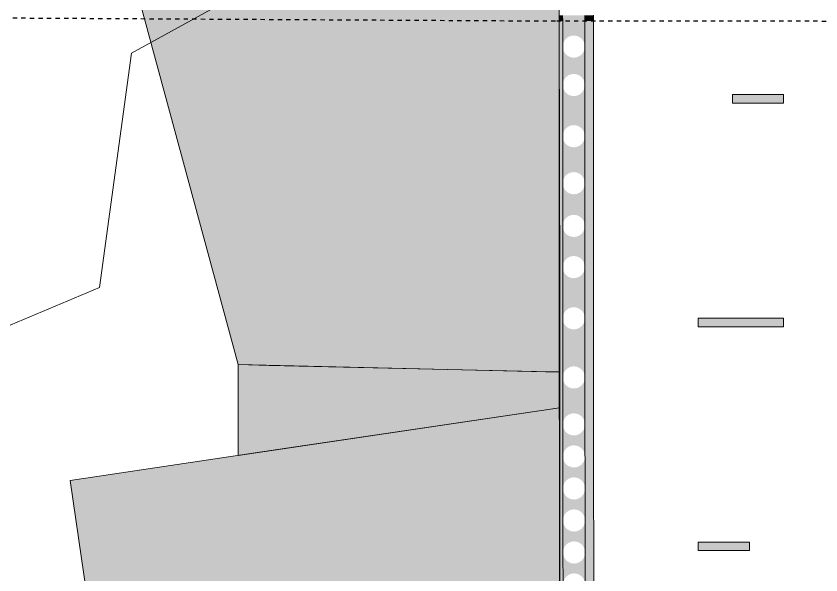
# Model space of a CAD drawing. Header units: metres. Extents: x -14 to 456, y -38 to 65.
# Drawn here: x 120.75 to 139.58, y 3.7 to 16.79 of the extents above; entities that cross this region are included whole.
import ezdxf

# ---------------------------------------------------------------- set-up
doc = ezdxf.new("R2010")
doc.units = ezdxf.units.M
doc.header["$MEASUREMENT"] = 0
doc.linetypes.add('Baufluchtlinie', pattern=[0.013, 0.008, -0.005])
for name, color, linetype in [('111 Wand Aussen - Bohrpfahlwand 80', 7, 'Continuous'), ('150 Stütze', 7, 'Continuous'), ('710 Gelände', 7, 'Continuous'), ('725 Nachbarbebauung', 7, 'Continuous'), ('Neubau_840 Baulinien', 7, 'Continuous')]:
    doc.layers.add(name, color=color, linetype=linetype)
doc.linetypes.add('Grenze Grundstück', pattern='A,0,[3,415_260415_PP_VA_1_1 -2 FDM1.Shx,S=0.00031746,R=0,X=0,Y=0],-0.04,0', length=0.04)

# ---------------------------------------------------------------- blocks, each defined once
blk = doc.blocks.new('Freifläche_1_2', base_point=(82.931, 64.594))
at = {"layer": '710 Gelände', "color": 83, "linetype": 'Continuous', "lineweight": 13, "true_color": 0x89cd89}
for p, q in [((123.453, 15.928), (130.6, 19.86)), ((122.706, 10.438), (123.453, 15.928)), ((115.163, 7.258), (122.706, 10.438))]:
    blk.add_line(p, q, dxfattribs=at)
blk = doc.blocks.new('Decke_3_2', base_point=(125.952, 8.628))
at = {"layer": '725 Nachbarbebauung', "linetype": 'Continuous', "lineweight": 0, "true_color": 0x1f1f1f}
blk.add_hatch(color=250, dxfattribs=at).paths.add_polyline_path([(125.952, 8.628), (125.95, 6.501), (133.466, 7.62), (133.466, 8.455)])
at = {"layer": '725 Nachbarbebauung', "color": 8, "linetype": 'Continuous', "lineweight": 13, "flags": 128}
blk.add_lwpolyline([(125.952, 8.628), (125.95, 6.501), (133.466, 7.62), (133.466, 8.455)], close=True, dxfattribs=at)
blk = doc.blocks.new('Decke_4_2', base_point=(121.804, 23.933))
at = {"layer": '725 Nachbarbebauung', "linetype": 'Continuous', "lineweight": 0, "true_color": 0x1f1f1f}
blk.add_hatch(color=250, dxfattribs=at).paths.add_polyline_path([(121.804, 23.933), (125.952, 8.628), (126.676, 8.61), (133.28, 8.458), (133.466, 8.457), (133.46, 17.483), (133.463, 19.475), (133.417, 29.599), (123.387, 29.627), (121.83, 29.646)])
at = {"layer": '725 Nachbarbebauung', "color": 8, "linetype": 'Continuous', "lineweight": 13, "flags": 128}
blk.add_lwpolyline([(121.804, 23.933), (125.952, 8.628), (126.676, 8.61), (133.28, 8.458), (133.466, 8.457), (133.46, 17.483), (133.463, 19.475), (133.417, 29.599), (123.387, 29.627), (121.83, 29.646)], close=True, dxfattribs=at)
blk = doc.blocks.new('Decke_15_2', base_point=(123.444, -3.851))
at = {"layer": '725 Nachbarbebauung', "linetype": 'Continuous', "lineweight": 0, "true_color": 0x1f1f1f}
blk.add_hatch(color=250, dxfattribs=at).paths.add_polyline_path([(123.444, -3.851), (132.174, -2.543), (130.326, -2.821), (133.473, -2.349), (133.466, 7.62), (126.868, 6.638), (122.014, 5.915), (122.281, 4.09)])
at = {"layer": '725 Nachbarbebauung', "color": 8, "linetype": 'Continuous', "lineweight": 13, "flags": 128}
blk.add_lwpolyline([(123.444, -3.851), (132.174, -2.543), (130.326, -2.821), (133.473, -2.349), (133.466, 7.62), (126.868, 6.638), (122.014, 5.915), (122.281, 4.09)], close=True, dxfattribs=at)
blk = doc.blocks.new('Wand_17_2', base_point=(133.462, 16.678))
at = {"layer": '111 Wand Aussen - Bohrpfahlwand 80', "linetype": 'Continuous', "lineweight": 0, "true_color": 0x000000}
for points in [[(133.462, 16.678), (133.462, 10.183), (133.542, 10.183), (133.542, 16.678)], [(133.542, 16.078), (133.551, 16.145), (133.577, 16.208), (133.618, 16.262), (133.672, 16.303), (133.734, 16.329), (133.802, 16.338), (133.869, 16.329), (133.932, 16.303), (133.986, 16.262), (134.027, 16.208), (134.053, 16.145), (134.062, 16.078), (134.062, 16.679), (133.542, 16.678)], [(134.262, 10.183), (134.262, 16.679), (134.062, 16.679), (134.062, 10.183)], [(133.551, 16.01), (133.542, 16.078), (133.542, 15.178), (133.551, 15.245), (133.577, 15.308), (133.618, 15.362), (133.672, 15.403), (133.734, 15.429), (133.802, 15.438), (133.869, 15.429), (133.932, 15.403), (133.986, 15.362), (134.027, 15.308), (134.053, 15.245), (134.062, 15.178), (134.062, 16.078), (134.053, 16.01), (134.027, 15.948), (133.986, 15.894), (133.932, 15.853), (133.869, 15.827), (133.802, 15.818), (133.734, 15.827), (133.672, 15.853), (133.618, 15.894), (133.577, 15.948)], [(133.551, 15.11), (133.542, 15.178), (133.542, 13.978), (133.551, 14.045), (133.577, 14.108), (133.618, 14.162), (133.672, 14.203), (133.734, 14.229), (133.802, 14.238), (133.869, 14.229), (133.932, 14.203), (133.986, 14.162), (134.027, 14.108), (134.053, 14.045), (134.062, 13.978), (134.062, 15.178), (134.053, 15.11), (134.027, 15.048), (133.986, 14.994), (133.932, 14.953), (133.869, 14.927), (133.802, 14.918), (133.734, 14.927), (133.672, 14.953), (133.618, 14.994), (133.577, 15.048)], [(133.551, 13.91), (133.542, 13.978), (133.542, 12.878), (133.551, 12.945), (133.577, 13.008), (133.618, 13.062), (133.672, 13.103), (133.734, 13.129), (133.802, 13.138), (133.869, 13.129), (133.932, 13.103), (133.986, 13.062), (134.027, 13.008), (134.053, 12.945), (134.062, 12.878), (134.062, 13.978), (134.053, 13.91), (134.027, 13.848), (133.986, 13.794), (133.932, 13.753), (133.869, 13.727), (133.802, 13.718), (133.734, 13.727), (133.672, 13.753), (133.618, 13.794), (133.577, 13.848)], [(133.542, 10.913), (133.551, 10.98), (133.577, 11.043), (133.618, 11.097), (133.672, 11.138), (133.734, 11.164), (133.802, 11.173), (133.869, 11.164), (133.932, 11.138), (133.986, 11.097), (134.027, 11.043), (134.053, 10.98), (134.062, 10.913), (134.062, 11.877), (134.053, 11.81), (134.027, 11.748), (133.986, 11.694), (133.932, 11.653), (133.869, 11.627), (133.802, 11.618), (133.735, 11.627), (133.672, 11.653), (133.618, 11.694), (133.577, 11.748), (133.551, 11.81), (133.542, 11.878), (133.551, 11.945), (133.577, 12.008), (133.618, 12.062), (133.672, 12.103), (133.735, 12.129), (133.802, 12.138), (133.869, 12.129), (133.932, 12.103), (133.986, 12.062), (134.027, 12.008), (134.053, 11.945), (134.062, 11.878), (134.062, 12.878), (134.053, 12.81), (134.027, 12.748), (133.986, 12.694), (133.932, 12.653), (133.869, 12.627), (133.802, 12.618), (133.734, 12.627), (133.672, 12.653), (133.618, 12.694), (133.577, 12.748), (133.551, 12.81), (133.542, 12.878)], [(133.551, 10.845), (133.542, 10.913), (133.542, 10.183), (134.062, 10.183), (134.062, 10.913), (134.053, 10.845), (134.027, 10.783), (133.986, 10.729), (133.932, 10.688), (133.869, 10.662), (133.802, 10.653), (133.734, 10.662), (133.672, 10.688), (133.618, 10.729), (133.577, 10.783)]]:
    blk.add_hatch(color=18, dxfattribs=at).paths.add_polyline_path(points)
at = {"layer": '111 Wand Aussen - Bohrpfahlwand 80', "color": 7, "linetype": 'Continuous', "lineweight": 13}
for p, q in [((133.542, 16.678), (133.542, 16.078)), ((133.542, 16.078), (133.542, 15.178)), ((133.542, 15.178), (133.542, 13.978)), ((133.542, 13.978), (133.542, 12.878)), ((133.542, 12.878), (133.542, 10.913)), ((133.542, 10.913), (133.542, 10.183))]:
    blk.add_line(p, q, dxfattribs=at)
at = {"layer": '111 Wand Aussen - Bohrpfahlwand 80', "color": 7, "linetype": 'Continuous', "lineweight": 18}
blk.add_line((134.062, 10.183), (134.062, 16.679), dxfattribs=at)
at = {"layer": '111 Wand Aussen - Bohrpfahlwand 80', "color": 7, "linetype": 'Continuous', "lineweight": 13, "flags": 128}
blk.add_lwpolyline([(133.462, 16.678), (133.462, 10.183)], dxfattribs=at)
at = {"layer": '111 Wand Aussen - Bohrpfahlwand 80', "color": 7, "linetype": 'Continuous', "lineweight": 18, "flags": 128}
blk.add_lwpolyline([(134.262, 10.183), (134.262, 16.679)], dxfattribs=at)
blk = doc.blocks.new('Wand_69_2', base_point=(133.473, 0.298))
at = {"layer": '111 Wand Aussen - Bohrpfahlwand 80', "linetype": 'Continuous', "lineweight": 0, "true_color": 0x000000}
for points in [[(133.462, 9.688), (133.473, 0.298), (133.553, 0.298), (133.542, 9.688)], [(133.542, 9.688), (133.543, 8.328), (133.552, 8.395), (133.578, 8.458), (133.62, 8.512), (133.673, 8.553), (133.736, 8.579), (133.803, 8.588), (133.871, 8.579), (133.933, 8.553), (133.987, 8.512), (134.029, 8.458), (134.055, 8.395), (134.063, 8.328), (134.062, 9.688), (134.059, 9.688), (134.053, 9.645), (134.027, 9.583), (133.986, 9.529), (133.932, 9.488), (133.869, 9.462), (133.802, 9.453), (133.734, 9.462), (133.672, 9.488), (133.618, 9.529), (133.577, 9.583), (133.551, 9.645), (133.545, 9.688)], [(134.273, 0.299), (134.262, 9.688), (134.062, 9.688), (134.073, 0.298)], [(133.552, 8.26), (133.543, 8.328), (133.545, 7.228), (133.554, 7.295), (133.58, 7.358), (133.621, 7.412), (133.675, 7.453), (133.738, 7.479), (133.805, 7.488), (133.872, 7.479), (133.935, 7.453), (133.989, 7.412), (134.03, 7.358), (134.056, 7.295), (134.065, 7.228), (134.063, 8.328), (134.055, 8.26), (134.029, 8.198), (133.987, 8.144), (133.933, 8.103), (133.871, 8.077), (133.803, 8.068), (133.736, 8.077), (133.673, 8.103), (133.62, 8.144), (133.578, 8.198)], [(133.554, 7.16), (133.545, 7.228), (133.546, 6.478), (133.555, 6.545), (133.581, 6.608), (133.622, 6.662), (133.676, 6.703), (133.738, 6.729), (133.806, 6.738), (133.873, 6.729), (133.936, 6.703), (133.99, 6.662), (134.031, 6.608), (134.057, 6.545), (134.066, 6.478), (134.065, 7.228), (134.056, 7.16), (134.03, 7.098), (133.989, 7.044), (133.935, 7.003), (133.872, 6.977), (133.805, 6.968), (133.738, 6.977), (133.675, 7.003), (133.621, 7.044), (133.58, 7.098)], [(133.555, 6.41), (133.546, 6.478), (133.547, 5.728), (133.556, 5.795), (133.582, 5.858), (133.623, 5.912), (133.677, 5.953), (133.739, 5.979), (133.807, 5.988), (133.874, 5.979), (133.937, 5.953), (133.991, 5.912), (134.032, 5.858), (134.058, 5.795), (134.067, 5.728), (134.066, 6.478), (134.057, 6.41), (134.031, 6.348), (133.99, 6.294), (133.936, 6.253), (133.873, 6.227), (133.806, 6.218), (133.738, 6.227), (133.676, 6.253), (133.622, 6.294), (133.581, 6.348)], [(133.556, 5.66), (133.547, 5.728), (133.548, 4.978), (133.556, 5.045), (133.582, 5.108), (133.624, 5.162), (133.678, 5.203), (133.74, 5.229), (133.808, 5.238), (133.875, 5.229), (133.938, 5.203), (133.991, 5.162), (134.033, 5.108), (134.059, 5.045), (134.068, 4.978), (134.067, 5.728), (134.058, 5.66), (134.032, 5.598), (133.991, 5.544), (133.937, 5.503), (133.874, 5.477), (133.807, 5.468), (133.739, 5.477), (133.677, 5.503), (133.623, 5.544), (133.582, 5.598)], [(133.556, 4.91), (133.548, 4.978), (133.549, 4.228), (133.557, 4.295), (133.583, 4.358), (133.625, 4.412), (133.679, 4.453), (133.741, 4.479), (133.809, 4.488), (133.876, 4.479), (133.939, 4.453), (133.992, 4.412), (134.034, 4.358), (134.06, 4.295), (134.069, 4.228), (134.068, 4.978), (134.059, 4.91), (134.033, 4.848), (133.991, 4.794), (133.938, 4.753), (133.875, 4.727), (133.808, 4.718), (133.74, 4.727), (133.678, 4.753), (133.624, 4.794), (133.582, 4.848)], [(133.557, 4.16), (133.549, 4.228), (133.55, 3.478), (133.558, 3.545), (133.584, 3.608), (133.626, 3.662), (133.68, 3.703), (133.742, 3.729), (133.81, 3.738), (133.877, 3.729), (133.94, 3.703), (133.993, 3.662), (134.035, 3.608), (134.061, 3.545), (134.07, 3.478), (134.069, 4.228), (134.06, 4.16), (134.034, 4.098), (133.992, 4.044), (133.939, 4.003), (133.876, 3.977), (133.809, 3.968), (133.741, 3.977), (133.679, 4.003), (133.625, 4.044), (133.583, 4.098)], [(133.558, 3.41), (133.55, 3.478), (133.55, 2.728), (133.559, 2.795), (133.585, 2.858), (133.627, 2.912), (133.68, 2.953), (133.743, 2.979), (133.81, 2.988), (133.878, 2.979), (133.94, 2.953), (133.994, 2.912), (134.036, 2.858), (134.062, 2.795), (134.07, 2.728), (134.07, 3.478), (134.061, 3.41), (134.035, 3.348), (133.993, 3.294), (133.94, 3.253), (133.877, 3.227), (133.81, 3.218), (133.742, 3.227), (133.68, 3.253), (133.626, 3.294), (133.584, 3.348)], [(133.559, 2.66), (133.55, 2.728), (133.551, 1.978), (133.56, 2.045), (133.586, 2.108), (133.628, 2.162), (133.681, 2.203), (133.744, 2.229), (133.811, 2.238), (133.879, 2.229), (133.941, 2.203), (133.995, 2.162), (134.037, 2.108), (134.063, 2.045), (134.071, 1.978), (134.07, 2.728), (134.062, 2.66), (134.036, 2.598), (133.994, 2.544), (133.94, 2.503), (133.878, 2.477), (133.81, 2.468), (133.743, 2.477), (133.68, 2.503), (133.627, 2.544), (133.585, 2.598)], [(133.56, 1.91), (133.551, 1.978), (133.552, 1.228), (133.561, 1.295), (133.587, 1.358), (133.628, 1.412), (133.682, 1.453), (133.745, 1.479), (133.812, 1.488), (133.88, 1.479), (133.942, 1.453), (133.996, 1.412), (134.037, 1.358), (134.063, 1.295), (134.072, 1.228), (134.071, 1.978), (134.063, 1.91), (134.037, 1.848), (133.995, 1.794), (133.941, 1.753), (133.879, 1.727), (133.811, 1.718), (133.744, 1.727), (133.681, 1.753), (133.628, 1.794), (133.586, 1.848)], [(133.561, 1.16), (133.552, 1.228), (133.553, 0.478), (133.562, 0.545), (133.588, 0.608), (133.629, 0.662), (133.683, 0.703), (133.746, 0.729), (133.813, 0.738), (133.881, 0.729), (133.943, 0.703), (133.997, 0.662), (134.038, 0.608), (134.064, 0.545), (134.073, 0.478), (134.072, 1.228), (134.063, 1.16), (134.037, 1.098), (133.996, 1.044), (133.942, 1.003), (133.88, 0.977), (133.812, 0.968), (133.745, 0.977), (133.682, 1.003), (133.628, 1.044), (133.587, 1.098)], [(133.562, 0.41), (133.553, 0.478), (133.553, 0.298), (133.626, 0.298), (133.588, 0.348)], [(134.038, 0.348), (134.001, 0.298), (134.073, 0.298), (134.073, 0.478), (134.064, 0.41)]]:
    blk.add_hatch(color=18, dxfattribs=at).paths.add_polyline_path(points)
at = {"layer": '111 Wand Aussen - Bohrpfahlwand 80', "color": 7, "linetype": 'Continuous', "lineweight": 13}
for p, q in [((133.542, 9.688), (133.543, 8.328)), ((133.543, 8.328), (133.545, 7.228)), ((133.545, 7.228), (133.546, 6.478)), ((133.546, 6.478), (133.547, 5.728)), ((133.547, 5.728), (133.548, 4.978)), ((133.548, 4.978), (133.549, 4.228)), ((133.549, 4.228), (133.55, 3.478)), ((133.55, 3.478), (133.55, 2.728)), ((133.55, 2.728), (133.551, 1.978)), ((133.551, 1.978), (133.552, 1.228)), ((133.552, 1.228), (133.553, 0.478)), ((133.553, 0.478), (133.553, 0.298))]:
    blk.add_line(p, q, dxfattribs=at)
at = {"layer": '111 Wand Aussen - Bohrpfahlwand 80', "color": 7, "linetype": 'Continuous', "lineweight": 18}
blk.add_line((134.073, 0.298), (134.062, 9.688), dxfattribs=at)
at = {"layer": '111 Wand Aussen - Bohrpfahlwand 80', "color": 7, "linetype": 'Continuous', "lineweight": 13, "flags": 128}
blk.add_lwpolyline([(133.462, 9.688), (133.473, 0.298)], dxfattribs=at)
at = {"layer": '111 Wand Aussen - Bohrpfahlwand 80', "color": 7, "linetype": 'Continuous', "lineweight": 18, "flags": 128}
blk.add_lwpolyline([(134.273, 0.299), (134.262, 9.688)], dxfattribs=at)
blk = doc.blocks.new('Wand_72_2', base_point=(133.462, 10.183))
at = {"layer": '111 Wand Aussen - Bohrpfahlwand 80', "linetype": 'Continuous', "lineweight": 0, "true_color": 0x000000}
for points in [[(133.462, 10.183), (133.462, 9.688), (133.542, 9.688), (133.542, 10.183)], [(134.062, 10.183), (133.542, 10.183), (133.542, 9.688), (133.545, 9.688), (133.542, 9.713), (133.551, 9.78), (133.577, 9.843), (133.618, 9.897), (133.672, 9.938), (133.734, 9.964), (133.802, 9.973), (133.869, 9.964), (133.932, 9.938), (133.986, 9.897), (134.027, 9.843), (134.053, 9.78), (134.062, 9.713)], [(134.262, 9.688), (134.262, 10.183), (134.062, 10.183), (134.062, 9.688)], [(134.062, 9.713), (134.059, 9.688), (134.062, 9.688)]]:
    blk.add_hatch(color=18, dxfattribs=at).paths.add_polyline_path(points)
at = {"layer": '111 Wand Aussen - Bohrpfahlwand 80', "color": 7, "linetype": 'Continuous', "lineweight": 13}
blk.add_line((133.542, 10.183), (133.542, 9.688), dxfattribs=at)
at = {"layer": '111 Wand Aussen - Bohrpfahlwand 80', "color": 7, "linetype": 'Continuous', "lineweight": 18}
blk.add_line((134.062, 9.688), (134.062, 10.183), dxfattribs=at)
at = {"layer": '111 Wand Aussen - Bohrpfahlwand 80', "color": 7, "linetype": 'Continuous', "lineweight": 13, "flags": 128}
blk.add_lwpolyline([(133.462, 10.183), (133.462, 9.688)], dxfattribs=at)
at = {"layer": '111 Wand Aussen - Bohrpfahlwand 80', "color": 7, "linetype": 'Continuous', "lineweight": 18, "flags": 128}
blk.add_lwpolyline([(134.262, 9.688), (134.262, 10.183)], dxfattribs=at)
blk = doc.blocks.new('Stütze_1_2', base_point=(137.712, 9.613))
at = {"layer": '150 Stütze', "linetype": 'Continuous', "lineweight": 0, "true_color": 0x000000}
blk.add_hatch(color=18, dxfattribs=at).paths.add_polyline_path([(136.712, 9.513), (138.712, 9.513), (138.712, 9.713), (136.712, 9.713)])
at = {"layer": '150 Stütze', "color": 7, "linetype": 'Continuous', "lineweight": 18, "flags": 128}
blk.add_lwpolyline([(136.712, 9.513), (138.712, 9.513), (138.712, 9.713), (136.712, 9.713)], close=True, dxfattribs=at)
blk = doc.blocks.new('Stütze_4_2', base_point=(138.112, 14.853))
at = {"layer": '150 Stütze', "linetype": 'Continuous', "lineweight": 0, "true_color": 0x000000}
blk.add_hatch(color=18, dxfattribs=at).paths.add_polyline_path([(137.512, 14.753), (138.712, 14.753), (138.712, 14.953), (137.512, 14.953)])
at = {"layer": '150 Stütze', "color": 7, "linetype": 'Continuous', "lineweight": 18, "flags": 128}
blk.add_lwpolyline([(137.512, 14.753), (138.712, 14.753), (138.712, 14.953), (137.512, 14.953)], close=True, dxfattribs=at)
blk = doc.blocks.new('Stütze_7_2', base_point=(137.312, 4.373))
at = {"layer": '150 Stütze', "linetype": 'Continuous', "lineweight": 0, "true_color": 0x000000}
blk.add_hatch(color=18, dxfattribs=at).paths.add_polyline_path([(136.712, 4.273), (137.912, 4.273), (137.912, 4.473), (136.712, 4.473)])
at = {"layer": '150 Stütze', "color": 7, "linetype": 'Continuous', "lineweight": 18, "flags": 128}
blk.add_lwpolyline([(136.712, 4.273), (137.912, 4.273), (137.912, 4.473), (136.712, 4.473)], close=True, dxfattribs=at)
blk = doc.blocks.new('Wand_102_2', base_point=(133.462, 16.678))
at = {"layer": '111 Wand Aussen - Bohrpfahlwand 80', "linetype": 'Continuous', "lineweight": 0, "true_color": 0x000000}
for points in [[(133.461, 16.808), (133.462, 16.678), (133.542, 16.678), (133.541, 16.808)], [(133.541, 16.808), (133.542, 16.678), (134.062, 16.679), (134.061, 16.81)], [(134.262, 16.679), (134.261, 16.811), (134.061, 16.81), (134.062, 16.679)]]:
    blk.add_hatch(color=18, dxfattribs=at).paths.add_polyline_path(points)
at = {"layer": '111 Wand Aussen - Bohrpfahlwand 80', "color": 7, "linetype": 'Continuous', "lineweight": 13}
blk.add_line((133.541, 16.808), (133.542, 16.678), dxfattribs=at)
at = {"layer": '111 Wand Aussen - Bohrpfahlwand 80', "color": 7, "linetype": 'Continuous', "lineweight": 18}
blk.add_line((134.062, 16.679), (134.061, 16.81), dxfattribs=at)
at = {"layer": '111 Wand Aussen - Bohrpfahlwand 80', "color": 7, "linetype": 'Continuous', "lineweight": 13, "flags": 128}
blk.add_lwpolyline([(133.461, 16.808), (133.462, 16.678)], dxfattribs=at)
at = {"layer": '111 Wand Aussen - Bohrpfahlwand 80', "color": 7, "linetype": 'Continuous', "lineweight": 18, "flags": 128}
blk.add_lwpolyline([(134.262, 16.679), (134.261, 16.811)], dxfattribs=at)

msp = doc.modelspace()

# ---------------------------------------------------------------- linework, layer by layer
at = {"layer": 'Neubau_840 Baulinien', "color": 86, "linetype": 'Grenze Grundstück', "lineweight": 13, "true_color": 0x107f01}
msp.add_lwpolyline([(133.407, 31.677), (152.392, 31.676), (152.342, 16.678), (152.307, 10.313), (152.257, 0.353), (133.473, -2.349), (133.472, 10.313), (133.462, 16.678)], close=True, dxfattribs=at)
at = {"layer": 'Neubau_840 Baulinien', "color": 1, "linetype": 'Baufluchtlinie', "lineweight": 25, "true_color": 0xfb0106}
msp.add_lwpolyline([(115.675, 16.778), (133.407, 16.678), (152.394, 16.677), (171.383, 16.662)], dxfattribs=at)

# ---------------------------------------------------------------- block references
at = {"layer": '111 Wand Aussen - Bohrpfahlwand 80', "color": 7, "lineweight": 25}
for name, p in [('Wand_102_2', (133.462, 16.678)), ('Wand_17_2', (133.462, 16.678)), ('Wand_72_2', (133.462, 10.183)), ('Wand_69_2', (133.473, 0.298))]:
    msp.add_blockref(name, p, dxfattribs=at)
at = {"layer": '150 Stütze', "color": 7, "lineweight": 18}
for name, p in [('Stütze_4_2', (138.112, 14.853)), ('Stütze_1_2', (137.712, 9.613)), ('Stütze_7_2', (137.312, 4.373))]:
    msp.add_blockref(name, p, dxfattribs=at)
at = {"layer": '710 Gelände', "color": 83, "lineweight": 13, "true_color": 0x89cd89}
msp.add_blockref('Freifläche_1_2', (82.931, 64.594), dxfattribs=at)
at = {"layer": '725 Nachbarbebauung', "color": 8, "linetype": 'Continuous', "lineweight": 13}
for name, p in [('Decke_4_2', (121.804, 23.933)), ('Decke_3_2', (125.952, 8.628)), ('Decke_15_2', (123.444, -3.851))]:
    msp.add_blockref(name, p, dxfattribs=at)

doc.saveas('drawing.dxf')
